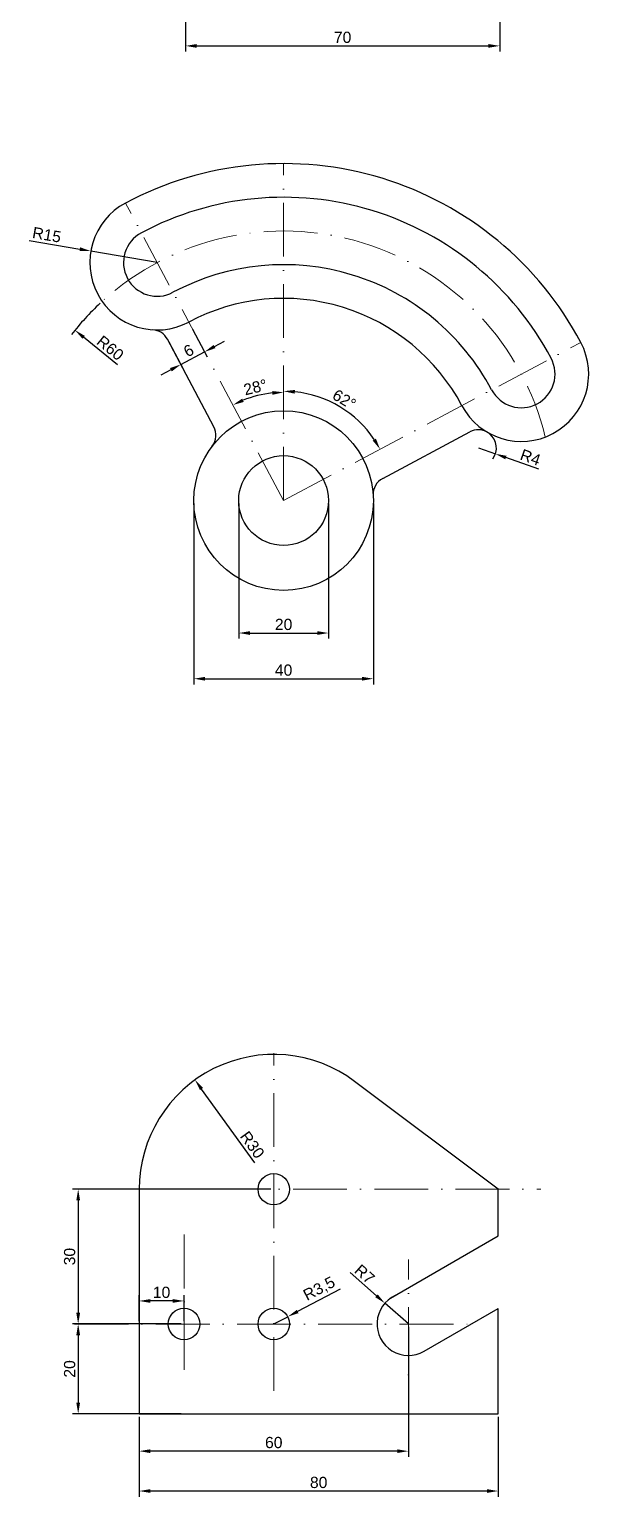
# Model space of a CAD drawing. Header units: millimetres. Extents: x 2433 to 2942, y 547 to 3299.
# Drawn here: x 2468.9 to 2593.6, y 1959.5 to 2286 of the extents above; entities that cross this region are included whole.
import ezdxf

# ---------------------------------------------------------------- set-up
doc = ezdxf.new("R2010")
doc.units = ezdxf.units.MM
doc.linetypes.add('ACAD_ISO10W100', pattern=[18, 12, -3, 0, -3])
doc.layers.get('0').update_dxf_attribs({"lineweight": 25})
doc.layers.add('eksen çizgisi', color=1, linetype='ACAD_ISO10W100', lineweight=15)
doc.layers.add('ölçülendirme', color=2, linetype='Continuous', lineweight=15)
doc.styles.get("Standard").update_dxf_attribs({"font": 'arial.ttf'})
doc.dimstyles.new('ISO-25', dxfattribs={"dimtxt": 2.5, "dimasz": 2.5, "dimexe": 1.25, "dimexo": 0.625, "dimtad": 1, "dimtxsty": 'Standard', "dimcen": 2.5, "dimadec": 0, "dimazin": 0, "dimtfac": 1, "dimtmove": 0, "dimatfit": 3, "dimfxl": 1, "dimarcsym": 0})

# ---------------------------------------------------------------- blocks, each defined once
blk = doc.blocks.new('*D353')
at = {"layer": 'Defpoints', "color": 0, "transparency": 16777216}
for p in [(2573.75, 2359.33), (2503.75, 2319.33), (2573.75, 2282.36)]:
    blk.add_point(p, dxfattribs=at)
at = {"layer": 'ölçülendirme', "color": 0, "lineweight": -2, "transparency": 16777216}
for p, q in [((2573.75, 2358.71), (2573.75, 2281.11)), ((2503.75, 2318.71), (2503.75, 2281.11)), ((2506.25, 2282.36), (2571.25, 2282.36))]:
    blk.add_line(p, q, dxfattribs=at)
at = {"layer": 'ölçülendirme', "color": 0, "transparency": 16777216}
for points in [[(2506.25, 2282.77), (2506.25, 2281.94), (2503.75, 2282.36)], [(2571.25, 2282.77), (2571.25, 2281.94), (2573.75, 2282.36)]]:
    blk.add_solid(points, dxfattribs=at)
at = {"layer": 'ölçülendirme', "color": 0, "transparency": 16777216, "insert": (2538.75, 2284.26), "char_height": 2.5, "attachment_point": 5}
blk.add_mtext('70', dxfattribs=at)
blk = doc.blocks.new('*D357')
at = {"layer": 'Defpoints', "color": 0, "transparency": 16777216}
for p in [(2525.6, 2256.16), (2591.82, 2216.37), (2541.68, 2199.44), (2525.6, 2181.16), (2525.6, 2181.16)]:
    blk.add_point(p, dxfattribs=at)
at = {"layer": 'ölçülendirme', "color": 0, "lineweight": -2, "transparency": 16777216}
blk.add_arc((2525.6, 2181.16), 24.34, 33.8864, 84.1136, dxfattribs=at)
at = {"layer": 'ölçülendirme', "color": 0, "transparency": 16777216}
for points in [[(2528.07, 2204.96), (2528.12, 2205.79), (2525.6, 2205.51)], [(2546.17, 2194.95), (2545.45, 2194.52), (2547.09, 2192.59)]]:
    blk.add_solid(points, dxfattribs=at)
at = {"layer": 'ölçülendirme', "color": 0, "transparency": 16777216, "insert": (2539.12, 2203.66), "char_height": 2.5, "attachment_point": 5, "rotation": 329}
blk.add_mtext('62°', dxfattribs=at)
blk = doc.blocks.new('*D358')
at = {"layer": 'Defpoints', "color": 0, "transparency": 16777216}
for p in [(2525.6, 2256.16), (2490.39, 2247.38), (2521.69, 2204.94), (2525.6, 2181.16), (2525.6, 2181.16)]:
    blk.add_point(p, dxfattribs=at)
at = {"layer": 'ölçülendirme', "color": 0, "lineweight": -2, "transparency": 16777216}
blk.add_arc((2525.6, 2181.16), 24.09, 95.9479, 112.0521, dxfattribs=at)
at = {"layer": 'ölçülendirme', "color": 0, "transparency": 16777216}
for points in [[(2523.08, 2205.54), (2523.12, 2204.71), (2525.6, 2205.26)], [(2516.73, 2203.12), (2516.38, 2203.87), (2514.29, 2202.44)]]:
    blk.add_solid(points, dxfattribs=at)
at = {"layer": 'ölçülendirme', "color": 0, "transparency": 16777216, "insert": (2519.31, 2206.39), "char_height": 2.5, "attachment_point": 5, "rotation": 14}
blk.add_mtext('28°', dxfattribs=at)
blk = doc.blocks.new('*D359')
at = {"layer": 'Defpoints', "color": 0, "transparency": 16777216}
for p in [(2482.65, 2236.69), (2497.43, 2234.14)]:
    blk.add_point(p, dxfattribs=at)
at = {"layer": 'ölçülendirme', "color": 0, "lineweight": -2, "transparency": 16777216}
for p, q in [((2468.94, 2239.06), (2480.19, 2237.11)), ((2497.43, 2234.14), (2482.65, 2236.69))]:
    blk.add_line(p, q, dxfattribs=at)
at = {"layer": 'ölçülendirme', "color": 0, "transparency": 16777216}
blk.add_solid([(2480.26, 2237.53), (2480.12, 2236.7), (2482.65, 2236.69)], dxfattribs=at)
at = {"layer": 'ölçülendirme', "color": 0, "transparency": 16777216, "insert": (2472.83, 2240.31), "char_height": 2.5, "attachment_point": 5, "rotation": 350.2103}
blk.add_mtext('R15', dxfattribs=at)
blk = doc.blocks.new('*D360')
at = {"layer": 'Defpoints', "color": 0, "transparency": 16777216}
for p in [(2479.11, 2219.09), (2525.6, 2181.16)]:
    blk.add_point(p, dxfattribs=at)
at = {"layer": 'ölçülendirme', "color": 0, "lineweight": -2, "transparency": 16777216}
blk.add_line((2488.57, 2211.37), (2481.05, 2217.51), dxfattribs=at)
blk.add_arc((2525.6, 2181.16), 60, 132.9583, 141.985, dxfattribs=at)
at = {"layer": 'ölçülendirme', "color": 0, "transparency": 16777216}
blk.add_solid([(2481.31, 2217.83), (2480.78, 2217.19), (2479.11, 2219.09)], dxfattribs=at)
at = {"layer": 'ölçülendirme', "color": 0, "transparency": 16777216, "insert": (2486.98, 2215.12), "char_height": 2.5, "attachment_point": 5, "rotation": 320.7914}
blk.add_mtext('R60', dxfattribs=at)
blk = doc.blocks.new('*D361')
at = {"layer": 'Defpoints', "color": 0, "transparency": 16777216}
for p in [(2569.01, 2192.92), (2572.78, 2191.58)]:
    blk.add_point(p, dxfattribs=at)
at = {"layer": 'ölçülendirme', "color": 0, "lineweight": -2, "transparency": 16777216}
for p, q in [((2569.01, 2192.92), (2572.78, 2191.58)), ((2582.45, 2188.14), (2575.13, 2190.74))]:
    blk.add_line(p, q, dxfattribs=at)
blk.add_arc((2569.01, 2192.92), 4, 322.5323, 50.8044, dxfattribs=at)
at = {"layer": 'ölçülendirme', "color": 0, "transparency": 16777216}
blk.add_solid([(2575.27, 2191.13), (2574.99, 2190.35), (2572.78, 2191.58)], dxfattribs=at)
at = {"layer": 'ölçülendirme', "color": 0, "transparency": 16777216, "insert": (2580.6, 2190.79), "char_height": 2.5, "attachment_point": 5, "rotation": 340.4372}
blk.add_mtext('R4', dxfattribs=at)
blk = doc.blocks.new('*D362')
at = {"layer": 'Defpoints', "color": 0, "transparency": 16777216}
for p in [(2515.6, 2181.16), (2535.6, 2181.16), (2535.6, 2151.69)]:
    blk.add_point(p, dxfattribs=at)
at = {"layer": 'ölçülendirme', "color": 0, "lineweight": -2, "transparency": 16777216}
for p, q in [((2515.6, 2180.54), (2515.6, 2150.44)), ((2535.6, 2180.54), (2535.6, 2150.44)), ((2518.1, 2151.69), (2533.1, 2151.69))]:
    blk.add_line(p, q, dxfattribs=at)
at = {"layer": 'ölçülendirme', "color": 0, "transparency": 16777216}
for points in [[(2518.1, 2152.1), (2518.1, 2151.27), (2515.6, 2151.69)], [(2533.1, 2152.1), (2533.1, 2151.27), (2535.6, 2151.69)]]:
    blk.add_solid(points, dxfattribs=at)
at = {"layer": 'ölçülendirme', "color": 0, "transparency": 16777216, "insert": (2525.6, 2153.59), "char_height": 2.5, "attachment_point": 5}
blk.add_mtext('20', dxfattribs=at)
blk = doc.blocks.new('*D363')
at = {"layer": 'Defpoints', "color": 0, "transparency": 16777216}
for p in [(2505.6, 2181.16), (2545.6, 2181.16), (2545.6, 2141.52)]:
    blk.add_point(p, dxfattribs=at)
at = {"layer": 'ölçülendirme', "color": 0, "lineweight": -2, "transparency": 16777216}
for p, q in [((2505.6, 2180.54), (2505.6, 2140.27)), ((2545.6, 2180.54), (2545.6, 2140.27)), ((2508.1, 2141.52), (2543.1, 2141.52))]:
    blk.add_line(p, q, dxfattribs=at)
at = {"layer": 'ölçülendirme', "color": 0, "transparency": 16777216}
for points in [[(2508.1, 2141.93), (2508.1, 2141.1), (2505.6, 2141.52)], [(2543.1, 2141.93), (2543.1, 2141.1), (2545.6, 2141.52)]]:
    blk.add_solid(points, dxfattribs=at)
at = {"layer": 'ölçülendirme', "color": 0, "transparency": 16777216, "insert": (2525.6, 2143.42), "char_height": 2.5, "attachment_point": 5}
blk.add_mtext('40', dxfattribs=at)
blk = doc.blocks.new('*D364')
at = {"layer": 'Defpoints', "color": 0, "transparency": 16777216}
for p in [(2505.02, 2219.87), (2499.72, 2217.06), (2507.99, 2214.27)]:
    blk.add_point(p, dxfattribs=at)
at = {"layer": 'ölçülendirme', "color": 0, "lineweight": -2, "transparency": 16777216}
for p, q in [((2505.31, 2219.32), (2508.58, 2213.17)), ((2500.01, 2216.51), (2503.28, 2210.35)), ((2502.7, 2211.46), (2507.99, 2214.27)), ((2510.2, 2215.45), (2512.41, 2216.62)), ((2500.49, 2210.28), (2498.28, 2209.11))]:
    blk.add_line(p, q, dxfattribs=at)
at = {"layer": 'ölçülendirme', "color": 0, "transparency": 16777216}
for points in [[(2510.01, 2215.81), (2510.4, 2215.08), (2507.99, 2214.27)], [(2500.29, 2210.65), (2500.68, 2209.91), (2502.7, 2211.46)]]:
    blk.add_solid(points, dxfattribs=at)
at = {"layer": 'ölçülendirme', "color": 0, "transparency": 16777216, "insert": (2504.45, 2214.54), "char_height": 2.5, "attachment_point": 5, "rotation": 28}
blk.add_mtext('6', dxfattribs=at)
blk = doc.blocks.new('*D426')
at = {"layer": 'Defpoints', "color": 0, "transparency": 16777216}
for p in [(2505.85, 2052.23), (2523.41, 2027.91)]:
    blk.add_point(p, dxfattribs=at)
at = {"layer": 'ölçülendirme', "color": 0, "lineweight": -2, "transparency": 16777216}
blk.add_line((2519.19, 2033.75), (2507.31, 2050.2), dxfattribs=at)
at = {"layer": 'ölçülendirme', "color": 0, "transparency": 16777216}
blk.add_solid([(2507.65, 2050.44), (2506.97, 2049.95), (2505.85, 2052.23)], dxfattribs=at)
at = {"layer": 'ölçülendirme', "color": 0, "transparency": 16777216, "insert": (2518.62, 2037.79), "char_height": 2.5, "attachment_point": 5, "rotation": 305.84}
blk.add_mtext('R30', dxfattribs=at)
blk = doc.blocks.new('*D427')
at = {"layer": 'Defpoints', "color": 0, "transparency": 16777216}
for p in [(2548.16, 2002.54), (2553.41, 1997.91)]:
    blk.add_point(p, dxfattribs=at)
at = {"layer": 'ölçülendirme', "color": 0, "lineweight": -2, "transparency": 16777216}
for p, q in [((2540.45, 2009.34), (2546.29, 2004.19)), ((2553.41, 1997.91), (2548.16, 2002.54))]:
    blk.add_line(p, q, dxfattribs=at)
at = {"layer": 'ölçülendirme', "color": 0, "transparency": 16777216}
blk.add_solid([(2546.56, 2004.5), (2546.01, 2003.88), (2548.16, 2002.54)], dxfattribs=at)
at = {"layer": 'ölçülendirme', "color": 0, "transparency": 16777216, "insert": (2543.67, 2009), "char_height": 2.5, "attachment_point": 5, "rotation": 318.5839}
blk.add_mtext('R7', dxfattribs=at)
blk = doc.blocks.new('*D428')
at = {"layer": 'Defpoints', "color": 0, "transparency": 16777216}
for p in [(2526.51, 1999.53), (2523.41, 1997.91)]:
    blk.add_point(p, dxfattribs=at)
at = {"layer": 'ölçülendirme', "color": 0, "lineweight": -2, "transparency": 16777216}
for p, q in [((2538.22, 2005.65), (2528.73, 2000.69)), ((2523.41, 1997.91), (2526.51, 1999.53))]:
    blk.add_line(p, q, dxfattribs=at)
at = {"layer": 'ölçülendirme', "color": 0, "transparency": 16777216}
blk.add_solid([(2528.54, 2001.05), (2528.92, 2000.32), (2526.51, 1999.53)], dxfattribs=at)
at = {"layer": 'ölçülendirme', "color": 0, "transparency": 16777216, "insert": (2533.6, 2005.63), "char_height": 2.5, "attachment_point": 5, "rotation": 27.5979}
blk.add_mtext('R3,5', dxfattribs=at)
blk = doc.blocks.new('*D429')
at = {"layer": 'Defpoints', "color": 0, "transparency": 16777216}
for p in [(2493.41, 2003.04), (2493.41, 1997.91), (2503.41, 1997.91)]:
    blk.add_point(p, dxfattribs=at)
at = {"layer": 'ölçülendirme', "color": 0, "lineweight": -2, "transparency": 16777216}
for p, q in [((2493.41, 1998.53), (2493.41, 2004.29)), ((2500.91, 2003.04), (2495.91, 2003.04)), ((2503.41, 1998.53), (2503.41, 2004.29))]:
    blk.add_line(p, q, dxfattribs=at)
at = {"layer": 'ölçülendirme', "color": 0, "transparency": 16777216}
for points in [[(2495.91, 2003.45), (2495.91, 2002.62), (2493.41, 2003.04)], [(2500.91, 2003.45), (2500.91, 2002.62), (2503.41, 2003.04)]]:
    blk.add_solid(points, dxfattribs=at)
at = {"layer": 'ölçülendirme', "color": 0, "transparency": 16777216, "insert": (2498.41, 2004.94), "char_height": 2.5, "attachment_point": 5}
blk.add_mtext('10', dxfattribs=at)
blk = doc.blocks.new('*D430')
at = {"layer": 'Defpoints', "color": 0, "transparency": 16777216}
for p in [(2523.41, 2027.91), (2479.83, 1997.91), (2503.41, 1997.91)]:
    blk.add_point(p, dxfattribs=at)
at = {"layer": 'ölçülendirme', "color": 0, "lineweight": -2, "transparency": 16777216}
for p, q in [((2522.79, 2027.91), (2478.58, 2027.91)), ((2479.83, 2025.41), (2479.83, 2000.41)), ((2502.79, 1997.91), (2478.58, 1997.91))]:
    blk.add_line(p, q, dxfattribs=at)
at = {"layer": 'ölçülendirme', "color": 0, "transparency": 16777216}
for points in [[(2479.41, 2025.41), (2480.25, 2025.41), (2479.83, 2027.91)], [(2479.41, 2000.41), (2480.25, 2000.41), (2479.83, 1997.91)]]:
    blk.add_solid(points, dxfattribs=at)
at = {"layer": 'ölçülendirme', "color": 0, "transparency": 16777216, "insert": (2477.93, 2012.91), "char_height": 2.5, "attachment_point": 5, "rotation": 90}
blk.add_mtext('30', dxfattribs=at)
blk = doc.blocks.new('*D431')
at = {"layer": 'Defpoints', "color": 0, "transparency": 16777216}
for p in [(2503.41, 1997.91), (2479.83, 1977.91), (2503.41, 1977.91)]:
    blk.add_point(p, dxfattribs=at)
at = {"layer": 'ölçülendirme', "color": 0, "lineweight": -2, "transparency": 16777216}
for p, q in [((2502.79, 1997.91), (2478.58, 1997.91)), ((2479.83, 1995.41), (2479.83, 1980.41)), ((2502.79, 1977.91), (2478.58, 1977.91))]:
    blk.add_line(p, q, dxfattribs=at)
at = {"layer": 'ölçülendirme', "color": 0, "transparency": 16777216}
for points in [[(2479.41, 1995.41), (2480.25, 1995.41), (2479.83, 1997.91)], [(2479.41, 1980.41), (2480.25, 1980.41), (2479.83, 1977.91)]]:
    blk.add_solid(points, dxfattribs=at)
at = {"layer": 'ölçülendirme', "color": 0, "transparency": 16777216, "insert": (2477.93, 1987.91), "char_height": 2.5, "attachment_point": 5, "rotation": 90}
blk.add_mtext('20', dxfattribs=at)
blk = doc.blocks.new('*D432')
at = {"layer": 'Defpoints', "color": 0, "transparency": 16777216}
for p in [(2553.41, 1997.91), (2493.41, 1977.91), (2493.41, 1969.61)]:
    blk.add_point(p, dxfattribs=at)
at = {"layer": 'ölçülendirme', "color": 0, "lineweight": -2, "transparency": 16777216}
for p, q in [((2553.41, 1997.28), (2553.41, 1968.36)), ((2493.41, 1977.28), (2493.41, 1968.36)), ((2550.91, 1969.61), (2495.91, 1969.61))]:
    blk.add_line(p, q, dxfattribs=at)
at = {"layer": 'ölçülendirme', "color": 0, "transparency": 16777216}
for points in [[(2495.91, 1970.02), (2495.91, 1969.19), (2493.41, 1969.61)], [(2550.91, 1970.02), (2550.91, 1969.19), (2553.41, 1969.61)]]:
    blk.add_solid(points, dxfattribs=at)
at = {"layer": 'ölçülendirme', "color": 0, "transparency": 16777216, "insert": (2523.41, 1971.51), "char_height": 2.5, "attachment_point": 5}
blk.add_mtext('60', dxfattribs=at)
blk = doc.blocks.new('*D433')
at = {"layer": 'Defpoints', "color": 0, "transparency": 16777216}
for p in [(2493.41, 1977.91), (2573.41, 1977.91), (2493.41, 1960.73)]:
    blk.add_point(p, dxfattribs=at)
at = {"layer": 'ölçülendirme', "color": 0, "lineweight": -2, "transparency": 16777216}
for p, q in [((2493.41, 1977.28), (2493.41, 1959.48)), ((2573.41, 1977.28), (2573.41, 1959.48)), ((2570.91, 1960.73), (2495.91, 1960.73))]:
    blk.add_line(p, q, dxfattribs=at)
at = {"layer": 'ölçülendirme', "color": 0, "transparency": 16777216}
for points in [[(2495.91, 1961.15), (2495.91, 1960.32), (2493.41, 1960.73)], [(2570.91, 1961.15), (2570.91, 1960.32), (2573.41, 1960.73)]]:
    blk.add_solid(points, dxfattribs=at)
at = {"layer": 'ölçülendirme', "color": 0, "transparency": 16777216, "insert": (2533.41, 1962.63), "char_height": 2.5, "attachment_point": 5}
blk.add_mtext('80', dxfattribs=at)

msp = doc.modelspace()

# ---------------------------------------------------------------- linework, layer by layer
for p, q in [((2510.059, 2197.609), (2499.718, 2217.058)), ((2547.68, 2186.108), (2567.129, 2196.449)), ((2573.413, 2027.906), (2541.413, 2051.906)), ((2493.413, 2027.906), (2493.413, 1977.906)), ((2573.413, 2017.503), (2573.413, 2027.906)), ((2549.382, 2003.629), (2573.413, 2017.503)), ((2556.913, 1991.844), (2573.413, 2001.37)), ((2573.413, 1977.906), (2573.413, 2001.37)), ((2493.413, 1977.906), (2573.413, 1977.906))]:
    msp.add_line(p, q)
for centre, radius in [((2525.6, 2181.163), 20), ((2525.6, 2181.163), 10), ((2523.413, 2027.906), 3.5), ((2503.413, 1997.906), 3.5), ((2523.413, 1997.906), 3.5)]:
    msp.add_circle(centre, radius)
for centre, radius, start, end in [((2525.6, 2181.163), 75, 28, 118), ((2497.431, 2234.139), 15, 118, 298), ((2525.6, 2181.163), 67.5, 28, 118), ((2497.431, 2234.139), 7.5, 118, 298), ((2525.6, 2181.163), 52.5, 28, 118), ((2525.6, 2181.163), 45, 28, 118), ((2496.186, 2215.18), 4, 28, 86.24314), ((2578.576, 2209.331), 15, 208, 28), ((2578.576, 2209.331), 7.5, 208, 28), ((2506.527, 2195.731), 4, 322.62432, 28), ((2569.007, 2192.917), 4, 59.75686, 118), ((2549.558, 2182.576), 4, 118, 183.37568), ((2523.413, 2027.906), 30, 53.1301, 180), ((2553.413, 1997.906), 7, 114.84591, 300)]:
    msp.add_arc(centre, radius, start, end)
at = {"layer": 'eksen çizgisi'}
for p, q in [((2525.6, 2181.163), (2525.6, 2256.163)), ((2525.6, 2181.163), (2490.389, 2247.384)), ((2525.6, 2181.163), (2591.821, 2216.373)), ((2523.413, 1983.008), (2523.413, 2058.192)), ((2491.522, 2027.906), (2582.943, 2027.906)), ((2503.413, 2017.81), (2503.413, 1985.133)), ((2553.413, 1971.585), (2553.413, 2012.231)), ((2479.031, 1997.906), (2568.06, 1997.906))]:
    msp.add_line(p, q, dxfattribs=at)
msp.add_arc((2525.6, 2181.163), 60, 13.63849, 132.36151, dxfattribs=at)

# ---------------------------------------------------------------- dimensions: what is measured, and where the dimension line sits
at = {"layer": 'ölçülendirme'}
for base, p1, p2, picture, middle in [((2573.748, 2282.355), (2503.748, 2319.335), (2573.748, 2359.335), '*D353', (2538.748, 2284.257)), ((2545.6, 2141.517), (2505.6, 2181.163), (2545.6, 2181.163), '*D363', (2525.6, 2143.418)), ((2535.6, 2151.686), (2515.6, 2181.163), (2535.6, 2181.163), '*D362', (2525.6, 2153.587)), ((2493.413, 2003.037), (2503.413, 1997.906), (2493.413, 1997.906), '*D429', (2498.413, 2004.939)), ((2493.413, 1969.608), (2553.413, 1997.906), (2493.413, 1977.906), '*D432', (2523.413, 1971.509)), ((2493.413, 1960.733), (2573.413, 1977.906), (2493.413, 1977.906), '*D433', (2533.413, 1962.635))]:
    dim = msp.add_linear_dim(base=base, p1=p1, p2=p2, dimstyle='ISO-25', dxfattribs=at)
    dim.commit()
    dim.dimension.update_dxf_attribs({"geometry": picture, "text_midpoint": middle})
for base, line1, line2, picture, middle in [((2521.692, 2204.937), ((2525.6, 2181.163), (2525.6, 2256.163)), ((2525.6, 2181.163), (2490.389, 2247.384)), '*D358', (2519.311, 2206.385)), ((2541.678, 2199.442), ((2525.6, 2181.163), (2591.821, 2216.373)), ((2525.6, 2181.163), (2525.6, 2256.163)), '*D357', (2539.117, 2203.66))]:
    dim = msp.add_angular_dim_2l(base=base, line1=line1, line2=line2, dimstyle='ISO-25', dxfattribs=at)
    dim.commit()
    dim.dimension.update_dxf_attribs({"geometry": picture, "text_midpoint": middle})
for center, mpoint, picture, middle in [((2497.431, 2234.139), (2482.65, 2236.69), '*D359', (2472.508, 2238.44)), ((2525.6, 2181.163), (2479.109, 2219.091), '*D360', (2485.778, 2213.65)), ((2523.413, 2027.906), (2505.847, 2052.225), '*D426', (2517.077, 2036.677))]:
    dim = msp.add_radius_dim(center=center, mpoint=mpoint, dimstyle='ISO-25', dxfattribs=at)
    dim.commit()
    dim.dimension.update_dxf_attribs({"geometry": picture, "text_midpoint": middle, "dimtype": 164})
dim = msp.add_aligned_dim(p1=(2499.718, 2217.058), p2=(2505.016, 2219.875), distance=-6.345, dimstyle='ISO-25', dxfattribs=at)
dim.commit()
dim.dimension.update_dxf_attribs({"geometry": '*D364', "text_midpoint": (2504.453, 2214.544)})
for center, mpoint, picture, middle in [((2569.007, 2192.917), (2572.776, 2191.577), '*D361', (2580.598, 2190.788)), ((2523.413, 1997.906), (2526.515, 1999.527), '*D428', (2533.599, 2005.631)), ((2553.413, 1997.906), (2548.163, 2002.536), '*D427', (2543.674, 2008.997))]:
    dim = msp.add_radius_dim(center=center, mpoint=mpoint, dimstyle='ISO-25', dxfattribs=at)
    dim.commit()
    dim.dimension.update_dxf_attribs({"geometry": picture, "text_midpoint": middle})
for base, p1, p2, picture, middle in [((2479.831, 1997.906), (2523.413, 2027.906), (2503.413, 1997.906), '*D430', (2477.929, 2012.906)), ((2479.831, 1977.906), (2503.413, 1997.906), (2503.413, 1977.906), '*D431', (2477.93, 1987.906))]:
    dim = msp.add_linear_dim(base=base, p1=p1, p2=p2, angle=90, dimstyle='ISO-25', dxfattribs=at)
    dim.commit()
    dim.dimension.update_dxf_attribs({"geometry": picture, "text_midpoint": middle})

doc.saveas('drawing.dxf')
